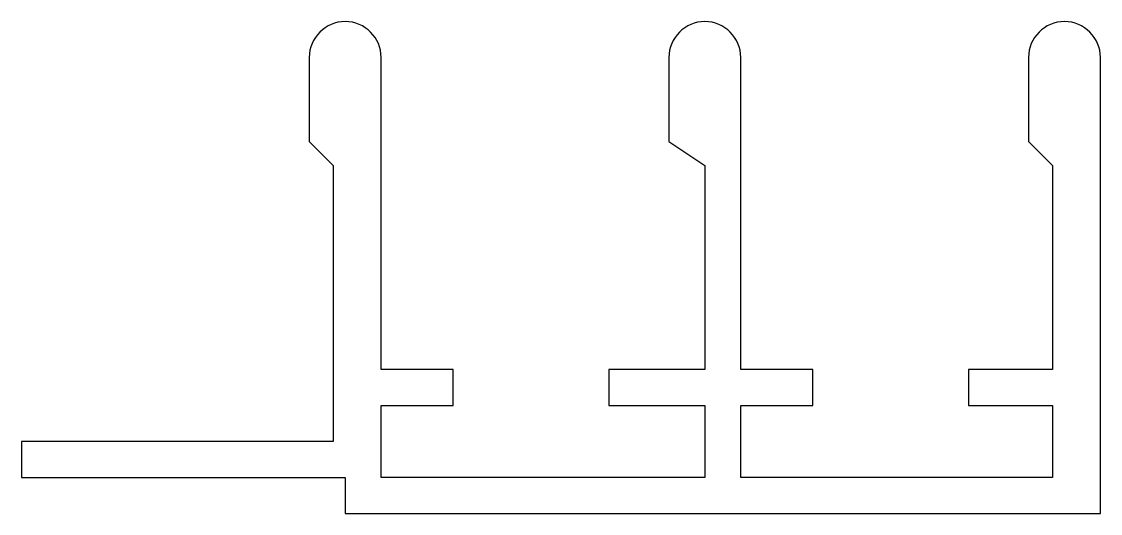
# Model space of a CAD drawing. Extents: x 232.8 to 277.8, y 251.9 to 272.4.
import ezdxf

# ---------------------------------------------------------------- set-up
doc = ezdxf.new("R2010")
doc.units = 0
doc.layers.add('ANA', color=220, linetype='CONTINUOUS')

msp = doc.modelspace()

# ---------------------------------------------------------------- linework, layer by layer
at = {"layer": 'ANA'}
msp.add_lwpolyline([(262.839, 270.876, 1), (259.839, 270.876), (259.839, 267.376), (261.339, 266.376), (261.339, 257.876), (257.339, 257.876), (257.339, 256.376), (261.339, 256.376), (261.339, 253.376), (247.839, 253.376), (247.839, 256.376), (250.839, 256.376), (250.839, 257.876), (247.839, 257.876), (247.839, 270.876, 1), (244.839, 270.876), (244.839, 267.376), (245.839, 266.376), (245.839, 254.876), (232.839, 254.876), (232.839, 253.376), (246.339, 253.376), (246.339, 251.876), (277.839, 251.876), (277.839, 270.876, 1), (274.839, 270.876), (274.839, 267.376), (275.839, 266.376), (275.839, 257.876), (272.339, 257.876), (272.339, 256.376), (275.839, 256.376), (275.839, 253.376), (262.839, 253.376), (262.839, 256.376), (265.839, 256.376), (265.839, 257.876), (262.839, 257.876), (262.839, 270.876)], format="xyb", dxfattribs=at)

doc.saveas('drawing.dxf')
